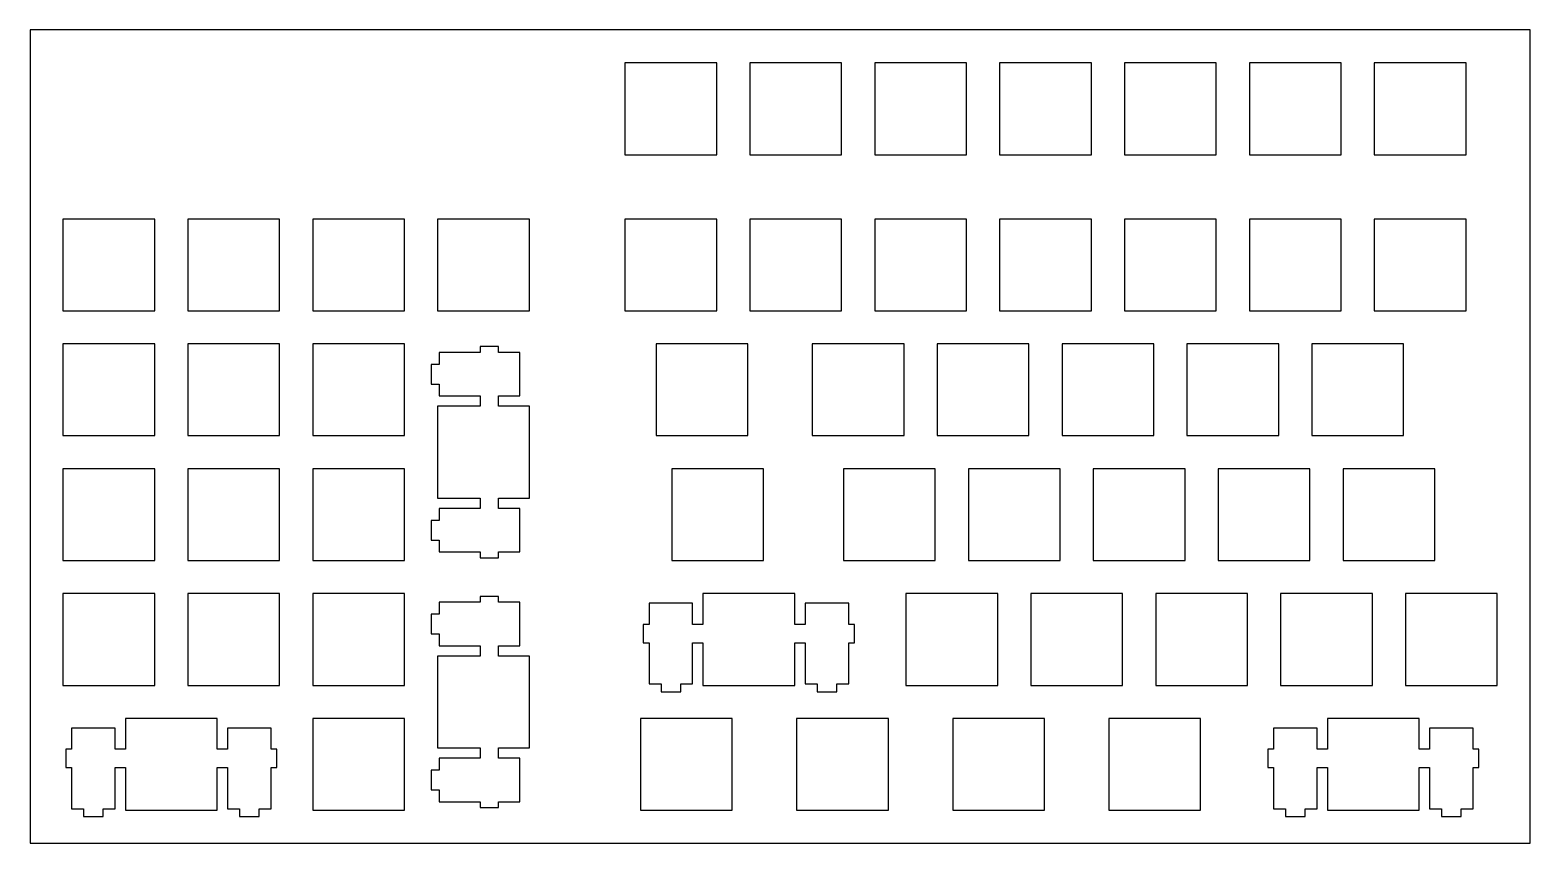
# Model space of a CAD drawing. Header units: millimetres. Extents: x 0 to 229, y 0 to 124.
import ezdxf

# ---------------------------------------------------------------- set-up
doc = ezdxf.new("R2010")
doc.units = ezdxf.units.MM
doc.layers.add('Layer1', color=7, linetype='CONTINUOUS')

msp = doc.modelspace()

# ---------------------------------------------------------------- linework, layer by layer
at = {"layer": 'Layer1'}
for points in [[(0, 0), (228.8125, 0), (228.8125, 124.0375), (0, 124.0375), (0, 0)], [(104.75, 119.0125), (90.75, 119.0125), (90.75, 105.0125), (104.75, 105.0125), (104.75, 119.0125)], [(123.8, 119.0125), (109.8, 119.0125), (109.8, 105.0125), (123.8, 105.0125), (123.8, 119.0125)], [(142.85, 119.0125), (128.85, 119.0125), (128.85, 105.0125), (142.85, 105.0125), (142.85, 119.0125)], [(161.9, 119.0125), (147.9, 119.0125), (147.9, 105.0125), (161.9, 105.0125), (161.9, 119.0125)], [(180.95, 119.0125), (166.95, 119.0125), (166.95, 105.0125), (180.95, 105.0125), (180.95, 119.0125)], [(200, 119.0125), (186, 119.0125), (186, 105.0125), (200, 105.0125), (200, 119.0125)], [(219.05, 119.0125), (205.05, 119.0125), (205.05, 105.0125), (219.05, 105.0125), (219.05, 119.0125)], [(19.025, 95.2005), (5.025, 95.2005), (5.025, 81.2005), (19.025, 81.2005), (19.025, 95.2005)], [(38.075, 95.2005), (24.075, 95.2005), (24.075, 81.2005), (38.075, 81.2005), (38.075, 95.2005)], [(57.125, 95.2005), (43.125, 95.2005), (43.125, 81.2005), (57.125, 81.2005), (57.125, 95.2005)], [(76.175, 95.2005), (62.175, 95.2005), (62.175, 81.2005), (76.175, 81.2005), (76.175, 95.2005)], [(104.75, 95.2005), (90.75, 95.2005), (90.75, 81.2005), (104.75, 81.2005), (104.75, 95.2005)], [(123.8, 95.2005), (109.8, 95.2005), (109.8, 81.2005), (123.8, 81.2005), (123.8, 95.2005)], [(142.85, 95.2005), (128.85, 95.2005), (128.85, 81.2005), (142.85, 81.2005), (142.85, 95.2005)], [(161.9, 95.2005), (147.9, 95.2005), (147.9, 81.2005), (161.9, 81.2005), (161.9, 95.2005)], [(180.95, 95.2005), (166.95, 95.2005), (166.95, 81.2005), (180.95, 81.2005), (180.95, 95.2005)], [(200, 95.2005), (186, 95.2005), (186, 81.2005), (200, 81.2005), (200, 95.2005)], [(219.05, 95.2005), (205.05, 95.2005), (205.05, 81.2005), (219.05, 81.2005), (219.05, 95.2005)], [(19.025, 76.1505), (5.025, 76.1505), (5.025, 62.1505), (19.025, 62.1505), (19.025, 76.1505)], [(38.075, 76.1505), (24.075, 76.1505), (24.075, 62.1505), (38.075, 62.1505), (38.075, 76.1505)], [(57.125, 76.1505), (43.125, 76.1505), (43.125, 62.1505), (57.125, 62.1505), (57.125, 76.1505)], [(62.4045, 70.025), (62.4045, 68.2), (68.6745, 68.2), (68.6745, 66.625), (62.1745, 66.625), (62.1745, 52.625), (68.6745, 52.625), (68.6745, 51.05), (62.4045, 51.05), (62.4045, 49.225), (61.2045, 49.225), (61.2045, 46.225), (62.4045, 46.225), (62.4045, 44.4), (68.6745, 44.4), (68.6745, 43.525), (71.4745, 43.525), (71.4745, 44.4), (74.7045, 44.4), (74.7045, 51.05), (71.4745, 51.05), (71.4745, 52.625), (76.1745, 52.625), (76.1745, 66.625), (71.4745, 66.625), (71.4745, 68.2), (74.7045, 68.2), (74.7045, 74.85), (71.4745, 74.85), (71.4745, 75.725), (68.6745, 75.725), (68.6745, 74.85), (62.4045, 74.85), (62.4045, 73.025), (61.2045, 73.025), (61.2045, 70.025), (62.4045, 70.025)], [(109.513, 76.1505), (95.513, 76.1505), (95.513, 62.1505), (109.513, 62.1505), (109.513, 76.1505)], [(133.325, 76.1505), (119.325, 76.1505), (119.325, 62.1505), (133.325, 62.1505), (133.325, 76.1505)], [(152.375, 76.1505), (138.375, 76.1505), (138.375, 62.1505), (152.375, 62.1505), (152.375, 76.1505)], [(171.425, 76.1505), (157.425, 76.1505), (157.425, 62.1505), (171.425, 62.1505), (171.425, 76.1505)], [(190.475, 76.1505), (176.475, 76.1505), (176.475, 62.1505), (190.475, 62.1505), (190.475, 76.1505)], [(209.525, 76.1505), (195.525, 76.1505), (195.525, 62.1505), (209.525, 62.1505), (209.525, 76.1505)], [(19.025, 57.1005), (5.025, 57.1005), (5.025, 43.1005), (19.025, 43.1005), (19.025, 57.1005)], [(38.075, 57.1005), (24.075, 57.1005), (24.075, 43.1005), (38.075, 43.1005), (38.075, 57.1005)], [(57.125, 57.1005), (43.125, 57.1005), (43.125, 43.1005), (57.125, 43.1005), (57.125, 57.1005)], [(111.894, 57.1005), (97.894, 57.1005), (97.894, 43.1005), (111.894, 43.1005), (111.894, 57.1005)], [(138.088, 57.1005), (124.088, 57.1005), (124.088, 43.1005), (138.088, 43.1005), (138.088, 57.1005)], [(157.138, 57.1005), (143.138, 57.1005), (143.138, 43.1005), (157.138, 43.1005), (157.138, 57.1005)], [(176.188, 57.1005), (162.188, 57.1005), (162.188, 43.1005), (176.188, 43.1005), (176.188, 57.1005)], [(195.238, 57.1005), (181.238, 57.1005), (181.238, 43.1005), (195.238, 43.1005), (195.238, 57.1005)], [(214.288, 57.1005), (200.288, 57.1005), (200.288, 43.1005), (214.288, 43.1005), (214.288, 57.1005)], [(19.025, 38.0495), (5.025, 38.0495), (5.025, 24.0495), (19.025, 24.0495), (19.025, 38.0495)], [(38.075, 38.0495), (24.075, 38.0495), (24.075, 24.0495), (38.075, 24.0495), (38.075, 38.0495)], [(57.125, 38.0495), (43.125, 38.0495), (43.125, 24.0495), (57.125, 24.0495), (57.125, 38.0495)], [(62.4045, 31.925), (62.4045, 30.1), (68.6755, 30.1), (68.6755, 28.525), (62.1755, 28.525), (62.1755, 14.525), (68.6755, 14.525), (68.6755, 12.95), (62.4045, 12.95), (62.4045, 11.125), (61.2055, 11.125), (61.2055, 8.125), (62.4045, 8.125), (62.4045, 6.3), (68.6755, 6.3), (68.6755, 5.425), (71.4755, 5.425), (71.4755, 6.3), (74.7055, 6.3), (74.7055, 12.95), (71.4755, 12.95), (71.4755, 14.525), (76.1755, 14.525), (76.1755, 28.525), (71.4755, 28.525), (71.4755, 30.1), (74.7055, 30.1), (74.7055, 36.75), (71.4755, 36.75), (71.4755, 37.625), (68.6755, 37.625), (68.6755, 36.75), (62.4045, 36.75), (62.4045, 34.925), (61.2055, 34.925), (61.2055, 31.925), (62.4045, 31.925)], [(99.256, 24.2795), (101.081, 24.2795), (101.081, 30.5495), (102.656, 30.5495), (102.656, 24.0495), (116.656, 24.0495), (116.656, 30.5495), (118.231, 30.5495), (118.231, 24.2795), (120.056, 24.2795), (120.056, 23.0795), (123.056, 23.0795), (123.056, 24.2795), (124.881, 24.2795), (124.881, 30.5495), (125.756, 30.5495), (125.756, 33.3505), (124.881, 33.3505), (124.881, 36.5795), (118.231, 36.5795), (118.231, 33.3505), (116.656, 33.3505), (116.656, 38.0495), (102.656, 38.0495), (102.656, 33.3505), (101.081, 33.3505), (101.081, 36.5795), (94.431, 36.5795), (94.431, 33.3505), (93.556, 33.3505), (93.556, 30.5495), (94.431, 30.5495), (94.431, 24.2795), (96.256, 24.2795), (96.256, 23.0795), (99.256, 23.0795), (99.256, 24.2795)], [(147.613, 38.0495), (133.613, 38.0495), (133.613, 24.0495), (147.613, 24.0495), (147.613, 38.0495)], [(166.663, 38.0495), (152.663, 38.0495), (152.663, 24.0495), (166.663, 24.0495), (166.663, 38.0495)], [(185.713, 38.0495), (171.713, 38.0495), (171.713, 24.0495), (185.713, 24.0495), (185.713, 38.0495)], [(204.763, 38.0495), (190.763, 38.0495), (190.763, 24.0495), (204.763, 24.0495), (204.763, 38.0495)], [(223.813, 38.0495), (209.813, 38.0495), (209.813, 24.0495), (223.813, 24.0495), (223.813, 38.0495)], [(11.15, 5.2295), (12.975, 5.2295), (12.975, 11.4995), (14.55, 11.4995), (14.55, 4.9995), (28.55, 4.9995), (28.55, 11.4995), (30.125, 11.4995), (30.125, 5.2295), (31.95, 5.2295), (31.95, 4.0295), (34.95, 4.0295), (34.95, 5.2295), (36.775, 5.2295), (36.775, 11.4995), (37.65, 11.4995), (37.65, 14.3005), (36.775, 14.3005), (36.775, 17.5295), (30.125, 17.5295), (30.125, 14.3005), (28.55, 14.3005), (28.55, 18.9995), (14.55, 18.9995), (14.55, 14.3005), (12.975, 14.3005), (12.975, 17.5295), (6.325, 17.5295), (6.325, 14.3005), (5.45, 14.3005), (5.45, 11.4995), (6.325, 11.4995), (6.325, 5.2295), (8.15, 5.2295), (8.15, 4.0295), (11.15, 4.0295), (11.15, 5.2295)], [(57.125, 18.9995), (43.125, 18.9995), (43.125, 4.9995), (57.125, 4.9995), (57.125, 18.9995)], [(107.131, 18.9995), (93.131, 18.9995), (93.131, 4.9995), (107.131, 4.9995), (107.131, 18.9995)], [(130.944, 18.9995), (116.944, 18.9995), (116.944, 4.9995), (130.944, 4.9995), (130.944, 18.9995)], [(154.756, 18.9995), (140.756, 18.9995), (140.756, 4.9995), (154.756, 4.9995), (154.756, 18.9995)], [(178.569, 18.9995), (164.569, 18.9995), (164.569, 4.9995), (178.569, 4.9995), (178.569, 18.9995)], [(194.506, 5.2295), (196.331, 5.2295), (196.331, 11.4995), (197.906, 11.4995), (197.906, 4.9995), (211.906, 4.9995), (211.906, 11.4995), (213.481, 11.4995), (213.481, 5.2295), (215.306, 5.2295), (215.306, 4.0295), (218.306, 4.0295), (218.306, 5.2295), (220.131, 5.2295), (220.131, 11.4995), (221.006, 11.4995), (221.006, 14.3005), (220.131, 14.3005), (220.131, 17.5295), (213.481, 17.5295), (213.481, 14.3005), (211.906, 14.3005), (211.906, 18.9995), (197.906, 18.9995), (197.906, 14.3005), (196.331, 14.3005), (196.331, 17.5295), (189.681, 17.5295), (189.681, 14.3005), (188.806, 14.3005), (188.806, 11.4995), (189.681, 11.4995), (189.681, 5.2295), (191.506, 5.2295), (191.506, 4.0295), (194.506, 4.0295), (194.506, 5.2295)]]:
    msp.add_lwpolyline(points, close=True, dxfattribs=at)

doc.saveas('drawing.dxf')
